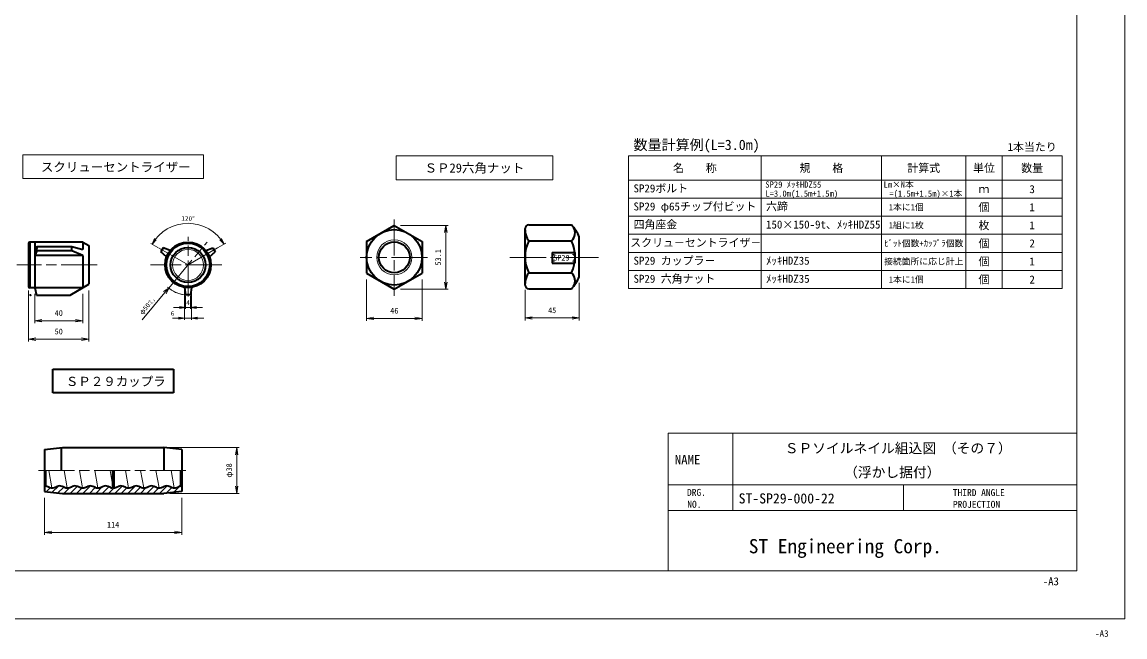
# Model space of a CAD drawing. Units: millimetres at full size, sheet at 1:2.5. Extents: x 2752 to 4432, y -3630 to -2427.
# Drawn here: x 3516 to 4432, y -3630 to -3120 of the extents above; entities that cross this region are included whole.
import ezdxf
from ezdxf.enums import TextEntityAlignment as Align

# ---------------------------------------------------------------- set-up
doc = ezdxf.new("R2010")
doc.units = ezdxf.units.MM
doc.header["$LTSCALE"] = 2.5
doc.header["$PDMODE"] = 32
doc.header["$PDSIZE"] = 1.25
for name, pattern in [('CHAIN', [18.5, 12, -1.5, 3.5, -1.5]), ('CHAIN_DOUBLE_DASH', [23.5, 12, -1.5, 3.5, -1.5, 3.5, -1.5]), ('DASHED_SPACED', [12, 6, -6])]:
    doc.linetypes.add(name, pattern=pattern)
for name, color, linetype, lineweight in [('1外形線', 7, 'Continuous', 35), ('2細い実線', 3, 'Continuous', 20), ('3隠れ線', 2, 'DASHED_SPACED', 18), ('4中心線', 1, 'CHAIN', 18), ('5想像線', 6, 'CHAIN_DOUBLE_DASH', 18), ('6寸法線', 4, 'Continuous', 18), ('7 枠・タイトル', 7, 'Continuous', 13), ('8 数量表', 7, 'Continuous', 13), ('DEFPOINTS_7', 7, 'Continuous', 13), ('中心線', 1, 'CHAIN', 15), ('外形線', 7, 'Continuous', 35), ('寸法線', 4, 'Continuous', 13), ('細い実線', 3, 'Continuous', 20)]:
    doc.layers.add(name, color=color, linetype=linetype, lineweight=lineweight)
doc.styles.add('ＭＳ ゴシック', font='')
doc.styles.get('ＭＳ ゴシック').set_extended_font_data('MS Gothic')
pattern_1 = [(45, (3794.48, -3686.181), (-2.65165, 2.65165), [])]

# ---------------------------------------------------------------- blocks, each defined once
blk = doc.blocks.new('open_arrow')
at = {"color": 0, "linetype": 'Continuous', "lineweight": -2}
blk.add_lwpolyline([(7.5, 1.25), (0, 0), (7.5, -1.25)], dxfattribs=at)

msp = doc.modelspace()

# ---------------------------------------------------------------- hatches: boundary and pattern name
at = {"layer": '2細い実線'}
h = msp.add_hatch(dxfattribs=at)
h.set_pattern_fill('USER', color=256, style=0, pattern_type=2)
h.set_pattern_definition(pattern_1)
h.paths.add_polyline_path([(3555.885, -3510.806), (3549.804, -3510.806), (3534.804, -3509.306), (3534.804, -3505.656), (3535.711, -3504.75, -0.0505), (3536.873, -3505.082), (3538.971, -3505.916, 0.1917), (3543.038, -3505.916), (3545.136, -3505.082, -0.1917), (3549.573, -3505.082), (3551.671, -3505.916, 0.1917), (3555.738, -3505.916), (3556.18, -3505.741), (3557.836, -3505.082, -0.1917), (3562.273, -3505.082), (3564.371, -3505.916, 0.1917), (3568.438, -3505.916), (3570.536, -3505.082, -0.08632), (3572.548, -3504.66, -0.10366), (3574.973, -3505.082), (3577.071, -3505.916, 0.1917), (3581.138, -3505.916), (3583.236, -3505.082, -0.1917), (3587.673, -3505.082), (3589.771, -3505.916, 0.07207), (3591.304, -3506.284), (3591.304, -3503.806), (3592.304, -3503.806), (3592.304, -3506.284, 0.07207), (3593.838, -3505.916), (3595.936, -3505.082, -0.1917), (3600.373, -3505.082), (3602.471, -3505.916, 0.1917), (3606.538, -3505.916), (3608.636, -3505.082, -0.1917), (3613.073, -3505.082), (3615.171, -3505.916, 0.1917), (3619.238, -3505.916), (3621.336, -3505.082, -0.1917), (3625.773, -3505.082), (3627.871, -3505.916, 0.1917), (3631.938, -3505.916), (3634.036, -3505.082, -0.1917), (3638.473, -3505.082), (3640.571, -3505.916, 0.1917), (3644.638, -3505.916), (3646.736, -3505.082, -0.0505), (3647.898, -3504.75), (3648.804, -3505.656), (3648.804, -3509.306), (3633.804, -3510.806), (3573.315, -3510.806)])
h = msp.add_hatch(dxfattribs=at)
h.set_pattern_fill('USER', color=256, style=0, pattern_type=2)
h.set_pattern_definition(pattern_1)
h.paths.add_polyline_path([(3555.885, -3510.806), (3549.804, -3510.806), (3534.804, -3509.306), (3534.804, -3505.656), (3535.711, -3504.75, -0.0505), (3536.873, -3505.082), (3538.971, -3505.916, 0.1917), (3543.038, -3505.916), (3545.136, -3505.082, -0.1917), (3549.573, -3505.082), (3551.671, -3505.916, 0.1917), (3555.738, -3505.916), (3556.18, -3505.741), (3557.836, -3505.082, -0.1917), (3562.273, -3505.082), (3564.371, -3505.916, 0.1917), (3568.438, -3505.916), (3570.536, -3505.082, -0.08632), (3572.548, -3504.66, -0.10366), (3574.973, -3505.082), (3577.071, -3505.916, 0.1917), (3581.138, -3505.916), (3583.236, -3505.082, -0.1917), (3587.673, -3505.082), (3589.771, -3505.916, 0.07207), (3591.304, -3506.284), (3591.304, -3503.806), (3592.304, -3503.806), (3592.304, -3506.284, 0.07207), (3593.838, -3505.916), (3595.936, -3505.082, -0.1917), (3600.373, -3505.082), (3602.471, -3505.916, 0.1917), (3606.538, -3505.916), (3608.636, -3505.082, -0.1917), (3613.073, -3505.082), (3615.171, -3505.916, 0.1917), (3619.238, -3505.916), (3621.336, -3505.082, -0.1917), (3625.773, -3505.082), (3627.871, -3505.916, 0.1917), (3631.938, -3505.916), (3634.036, -3505.082, -0.1917), (3638.473, -3505.082), (3640.571, -3505.916, 0.1917), (3644.638, -3505.916), (3646.736, -3505.082, -0.0505), (3647.898, -3504.75), (3648.804, -3505.656), (3648.804, -3509.306), (3633.804, -3510.806), (3573.315, -3510.806)])

# ---------------------------------------------------------------- linework, layer by layer
at = {"layer": '1外形線'}
for p, q in [((3802.241, -3301.659), (3825.241, -3288.38)), ((3825.241, -3288.38), (3848.241, -3301.659)), ((3933.819, -3338.041), (3933.819, -3290.941)), ((3936.819, -3287.941), (3972.319, -3287.941)), ((3802.241, -3301.659), (3802.241, -3328.201)), ((3848.241, -3301.659), (3848.241, -3328.201)), ((3936.819, -3301.216), (3972.319, -3301.216)), ((3978.819, -3331.035), (3978.819, -3297.946)), ((3956.165, -3310.87), (3956.165, -3319.87)), ((3956.165, -3310.87), (3975.165, -3310.87)), ((3975.165, -3310.87), (3975.165, -3319.87)), ((3956.165, -3319.87), (3975.165, -3319.87)), ((3802.241, -3328.201), (3825.241, -3341.48)), ((3825.241, -3341.48), (3848.241, -3328.201)), ((3936.819, -3327.766), (3972.319, -3327.766)), ((3936.819, -3341.041), (3972.319, -3341.041)), ((3541.804, -3407.703), (3641.804, -3407.703)), ((3541.804, -3427.509), (3541.804, -3407.703)), ((3641.804, -3407.703), (3641.804, -3427.509)), ((3641.804, -3427.509), (3541.804, -3427.509)), ((3534.804, -3474.306), (3549.804, -3472.806)), ((3534.804, -3474.306), (3534.804, -3509.306)), ((3548.772, -3472.746), (3548.772, -3491.876)), ((3549.804, -3472.806), (3633.804, -3472.806)), ((3648.804, -3474.306), (3633.804, -3472.806)), ((3633.804, -3472.806), (3633.804, -3491.806)), ((3648.804, -3474.306), (3648.804, -3509.306)), ((3535.804, -3491.806), (3535.804, -3504.768)), ((3591.304, -3491.806), (3591.304, -3506.284)), ((3592.304, -3491.806), (3592.304, -3506.284)), ((3647.804, -3491.806), (3647.804, -3504.768)), ((3535.804, -3504.656), (3534.804, -3505.656)), ((3538.971, -3505.916), (3536.873, -3505.082)), ((3543.038, -3505.916), (3545.136, -3505.082)), ((3551.671, -3505.916), (3549.573, -3505.082)), ((3555.738, -3505.916), (3557.836, -3505.082)), ((3564.371, -3505.916), (3562.273, -3505.082)), ((3568.438, -3505.916), (3570.536, -3505.082)), ((3577.071, -3505.916), (3574.973, -3505.082)), ((3581.138, -3505.916), (3583.236, -3505.082)), ((3589.771, -3505.916), (3587.673, -3505.082)), ((3591.304, -3503.806), (3592.304, -3503.806)), ((3593.838, -3505.916), (3595.936, -3505.082)), ((3602.471, -3505.916), (3600.373, -3505.082)), ((3606.538, -3505.916), (3608.636, -3505.082)), ((3615.171, -3505.916), (3613.073, -3505.082)), ((3619.238, -3505.916), (3621.336, -3505.082)), ((3627.871, -3505.916), (3625.773, -3505.082)), ((3631.938, -3505.916), (3634.036, -3505.082)), ((3640.571, -3505.916), (3638.473, -3505.082)), ((3644.638, -3505.916), (3646.736, -3505.082)), ((3647.804, -3504.656), (3648.804, -3505.656)), ((3534.804, -3509.306), (3549.804, -3510.806)), ((3549.804, -3510.806), (3633.804, -3510.806)), ((3648.804, -3509.306), (3633.804, -3510.806))]:
    msp.add_line(p, q, dxfattribs=at)
for radius in [22.993, 12.85]:
    msp.add_circle((3825.241, -3314.93), radius, dxfattribs=at)
for centre, radius, start, end in [((3936.819, -3290.941), 3, 90, 180), ((3948.819, -3292.216), 15, 180, 216.8699), ((3942.401, -3314.491), 40, 24.43173, 41.58647), ((3966.457, -3294.578), 8.855, 311.44966, 30.68165), ((3964.69, -3314.491), 30.871, 154.53143, 205.46857), ((3944.448, -3314.491), 30.871, 334.53143, 25.46857), ((3948.819, -3336.766), 15, 143.1301, 180), ((3966.457, -3334.403), 8.855, 329.31797, 48.55029), ((3942.401, -3314.491), 40, 318.41353, 335.56827), ((3936.819, -3338.041), 3, 180, 270), ((3534.654, -3510.656), 6, 68.29614, 78.94994), ((3541.004, -3500.806), 5.5, 248.29614, 291.70386), ((3547.354, -3510.656), 6, 68.29614, 111.70386), ((3553.704, -3500.806), 5.5, 248.29614, 291.70386), ((3560.054, -3510.656), 6, 68.29614, 111.70386), ((3566.404, -3500.806), 5.5, 248.29614, 291.70386), ((3572.754, -3510.656), 6, 68.29614, 111.70386), ((3579.104, -3500.806), 5.5, 248.29614, 291.70386), ((3585.454, -3510.656), 6, 68.29614, 111.70386), ((3591.804, -3500.806), 5.5, 248.29614, 264.78409), ((3591.804, -3500.806), 5.5, 275.21591, 291.70386), ((3598.154, -3510.656), 6, 68.29614, 111.70386), ((3604.504, -3500.806), 5.5, 248.29614, 291.70386), ((3610.854, -3510.656), 6, 68.29614, 111.70386), ((3617.204, -3500.806), 5.5, 248.29614, 291.70386), ((3623.554, -3510.656), 6, 68.29614, 111.70386), ((3629.904, -3500.806), 5.5, 248.29614, 291.70386), ((3636.254, -3510.656), 6, 68.29614, 111.70386), ((3642.604, -3500.806), 5.5, 248.29614, 291.70386), ((3648.954, -3510.656), 6, 101.05006, 111.70386)]:
    msp.add_arc(centre, radius, start, end, dxfattribs=at)
at = {"layer": '2細い実線'}
msp.add_circle((3825.241, -3314.93), 14.5, dxfattribs=at)
at = {"layer": '3隠れ線'}
for p, q in [((3538.478, -3491.806), (3541.004, -3506.306)), ((3551.178, -3491.806), (3553.704, -3506.306)), ((3563.878, -3491.806), (3566.404, -3506.306)), ((3576.578, -3491.806), (3579.104, -3506.306)), ((3589.278, -3491.806), (3591.304, -3503.436)), ((3601.978, -3491.806), (3604.504, -3506.306)), ((3614.678, -3491.806), (3617.204, -3506.306)), ((3627.378, -3491.806), (3629.904, -3506.306)), ((3640.078, -3491.806), (3642.604, -3506.306))]:
    msp.add_line(p, q, dxfattribs=at)
at = {"layer": '4中心線'}
for p, q in [((3825.241, -3283.474), (3825.241, -3346.789)), ((3578.625, -3321.208), (3511.751, -3321.208)), ((3852.873, -3314.93), (3796.773, -3314.93)), ((3921.223, -3314.93), (3994.668, -3314.93)), ((3529.804, -3491.806), (3653.804, -3491.806))]:
    msp.add_line(p, q, dxfattribs=at)
at = {"layer": '5想像線'}
for p, q in [((3957.165, -3312.62), (3958.165, -3312.62)), ((3957.165, -3313.62), (3957.165, -3312.62)), ((3973.165, -3312.62), (3974.165, -3312.62)), ((3974.165, -3312.62), (3974.165, -3313.62)), ((3957.165, -3318.12), (3957.165, -3317.12)), ((3958.165, -3318.12), (3957.165, -3318.12)), ((3974.165, -3318.12), (3973.165, -3318.12)), ((3974.165, -3317.12), (3974.165, -3318.12))]:
    msp.add_line(p, q, dxfattribs=at)
at = {"layer": '6寸法線'}
for p, q in [((3830.321, -3288.38), (3870.015, -3288.38)), ((3868.015, -3341.48), (3868.015, -3288.38)), ((3802.241, -3333.281), (3802.241, -3367.603)), ((3830.321, -3341.48), (3870.015, -3341.48)), ((3848.241, -3333.281), (3848.241, -3367.603)), ((3933.819, -3341.846), (3933.819, -3367.254)), ((3978.819, -3336.115), (3978.819, -3367.254)), ((3521.683, -3342.401), (3521.683, -3384.869)), ((3526.683, -3345.288), (3526.683, -3369.528)), ((3566.683, -3345.288), (3566.683, -3369.528)), ((3571.683, -3342.401), (3571.683, -3384.869)), ((3566.683, -3367.528), (3526.683, -3367.528)), ((3802.241, -3365.603), (3848.241, -3365.603)), ((3933.819, -3365.254), (3978.819, -3365.254)), ((3571.683, -3382.869), (3521.683, -3382.869)), ((3638.884, -3472.806), (3696.48, -3472.806)), ((3694.48, -3472.806), (3694.48, -3510.806)), ((3534.804, -3514.386), (3534.804, -3545.199)), ((3638.884, -3510.806), (3696.48, -3510.806)), ((3648.804, -3514.386), (3648.804, -3545.199)), ((3534.804, -3543.199), (3648.804, -3543.199))]:
    msp.add_line(p, q, dxfattribs=at)
for points in [[(3516.804, -3229.784), (3666.804, -3229.784), (3666.804, -3249.591), (3516.804, -3249.591)], [(3826.804, -3230.827), (3956.804, -3230.827), (3956.804, -3250.633), (3826.804, -3250.633)]]:
    msp.add_lwpolyline(points, close=True, dxfattribs=at)
at = {"layer": '7 枠・タイトル'}
for p, q in [((4391.804, -2467.061), (4391.804, -3575.061)), ((4052.694, -3460.834), (4391.804, -3460.834)), ((4052.694, -3460.834), (4052.694, -3575.061)), ((4106.237, -3460.834), (4106.237, -3525.086)), ((4052.694, -3503.669), (4391.804, -3503.669)), ((4248.084, -3503.669), (4248.084, -3525.086)), ((4052.694, -3525.086), (4391.804, -3525.086)), ((2791.804, -3575.061), (4391.804, -3575.061))]:
    msp.add_line(p, q, dxfattribs=at)
at = {"layer": '8 数量表'}
for p, q in [((4019.772, -3230.827), (4379.772, -3230.827)), ((4019.772, -3230.827), (4019.772, -3340.827)), ((4129.772, -3230.827), (4129.772, -3340.827)), ((4229.772, -3230.827), (4229.772, -3340.827)), ((4299.772, -3230.827), (4299.772, -3340.827)), ((4329.772, -3230.827), (4329.772, -3340.827)), ((4379.772, -3230.827), (4379.772, -3340.827)), ((4019.772, -3250.827), (4379.772, -3250.827)), ((4019.772, -3265.827), (4379.772, -3265.827)), ((4019.772, -3265.827), (4379.772, -3265.827)), ((4019.772, -3280.827), (4379.772, -3280.827)), ((4019.772, -3295.827), (4379.772, -3295.827)), ((4019.772, -3310.827), (4379.772, -3310.827)), ((4019.772, -3325.827), (4379.772, -3325.827)), ((4019.772, -3340.827), (4379.772, -3340.827))]:
    msp.add_line(p, q, dxfattribs=at)
at = {"layer": 'DEFPOINTS_7'}
for p in [(4431.804, -2427.061), (2751.804, -3615.061)]:
    msp.add_line(p, (4431.804, -3615.061), dxfattribs=at)
at = {"layer": '中心線'}
for p, q in [((3637.957, -3340.387), (3669.874, -3302.211)), ((3653.992, -3347.551), (3653.992, -3297.932)), ((3629.411, -3307.016), (3653.992, -3321.208)), ((3678.573, -3307.016), (3653.992, -3321.208)), ((3682.14, -3321.208), (3622.724, -3321.208))]:
    msp.add_line(p, q, dxfattribs=at)
at = {"layer": '外形線'}
for p, q in [((3521.683, -3303.208), (3521.683, -3339.208)), ((3566.683, -3302.208), (3522.683, -3302.208)), ((3522.683, -3302.208), (3522.683, -3340.208)), ((3526.683, -3302.208), (3526.683, -3340.208)), ((3566.683, -3302.208), (3566.683, -3308.49)), ((3566.683, -3302.208), (3571.683, -3305.094)), ((3571.683, -3305.094), (3571.683, -3337.321)), ((3528.683, -3306.007), (3526.683, -3308.51)), ((3528.45, -3309.54), (3526.683, -3313.295)), ((3566.683, -3313.295), (3526.683, -3313.295)), ((3528.45, -3309.54), (3528.683, -3306.007)), ((3557.495, -3309.54), (3528.45, -3309.54)), ((3528.683, -3306.007), (3557.495, -3306.007)), ((3557.495, -3309.54), (3557.495, -3306.007)), ((3557.495, -3306.007), (3566.683, -3308.49)), ((3566.683, -3313.295), (3557.495, -3309.54)), ((3566.683, -3313.295), (3566.683, -3340.208)), ((3633.411, -3307.016), (3631.411, -3310.48)), ((3636.244, -3314.425), (3631.411, -3310.48)), ((3639.244, -3309.229), (3633.411, -3307.016)), ((3668.74, -3309.229), (3674.573, -3307.016)), ((3671.74, -3314.425), (3676.573, -3310.48)), ((3674.573, -3307.016), (3676.573, -3310.48)), ((3566.683, -3340.208), (3522.683, -3340.208)), ((3526.683, -3340.208), (3528.183, -3346.259)), ((3556.202, -3346.259), (3571.683, -3337.321)), ((3650.992, -3339.969), (3651.992, -3346.128)), ((3656.992, -3339.969), (3655.992, -3346.128)), ((3528.183, -3346.259), (3556.202, -3346.259)), ((3655.992, -3346.128), (3651.992, -3346.128))]:
    msp.add_line(p, q, dxfattribs=at)
for radius in [19, 18, 14.5]:
    msp.add_circle((3653.992, -3321.208), radius, dxfattribs=at)
for centre, start, end in [((3522.683, -3303.208), 90, 180), ((3522.683, -3339.208), 180, 270)]:
    msp.add_arc(centre, 1, start, end, dxfattribs=at)
at = {"layer": '寸法線'}
for p, q in [((3628.87, -3306.703), (3623.024, -3303.328)), ((3685.294, -3303.136), (3678.573, -3307.016)), ((3651.492, -3321.208), (3656.492, -3321.208)), ((3653.992, -3323.708), (3653.992, -3318.708)), ((3633.722, -3343.364), (3637.957, -3340.387)), ((3637.957, -3340.387), (3634.75, -3344.223)), ((3637.957, -3340.387), (3635.777, -3345.083)), ((3650.992, -3340.594), (3650.992, -3366.675)), ((3656.992, -3340.594), (3656.992, -3366.675)), ((3615.904, -3366.764), (3634.75, -3344.223)), ((3651.992, -3346.753), (3651.992, -3357.758)), ((3655.992, -3346.753), (3655.992, -3357.758)), ((3665.992, -3356.508), (3641.992, -3356.508)), ((3666.992, -3365.425), (3640.992, -3365.425))]:
    msp.add_line(p, q, dxfattribs=at)
for radius, start, end in [(34.509, 30, 150), (25, 227.23738, 263.97904), (25, 230.10217, 274.58857)]:
    msp.add_arc((3653.992, -3321.208), radius, start, end, dxfattribs=at)
msp.add_point((3523.183, -3346.259), dxfattribs=at)
at = {"layer": '細い実線'}
msp.add_circle((3653.992, -3321.208), 12.85, dxfattribs=at)

# ---------------------------------------------------------------- block references
at = {"layer": '6寸法線', "xscale": 0.8, "yscale": 0.8}
for p, rotation in [((3868.015, -3288.38), 270), ((3868.015, -3341.48), 90), ((3566.683, -3367.528), 180), ((3848.241, -3365.603), 180), ((3978.819, -3365.254), 180), ((3571.683, -3382.869), 180), ((3694.48, -3472.806), 270), ((3694.48, -3510.806), 90), ((3648.804, -3543.199), 180)]:
    msp.add_blockref('open_arrow', p, dxfattribs=dict(at, rotation=rotation))
for p in [(3526.683, -3367.528), (3802.241, -3365.603), (3933.819, -3365.254), (3521.683, -3382.869), (3534.804, -3543.199)]:
    msp.add_blockref('open_arrow', p, dxfattribs=at)
at = {"layer": '寸法線', "xscale": 0.667, "yscale": 0.667}
for p, rotation in [((3624.106, -3303.953), 55.8), ((3683.878, -3303.953), 124.2), ((3651.992, -3356.508), 180), ((3650.992, -3365.425), 180)]:
    msp.add_blockref('open_arrow', p, dxfattribs=dict(at, rotation=rotation))
for p in [(3655.992, -3356.508), (3656.992, -3365.425)]:
    msp.add_blockref('open_arrow', p, dxfattribs=at)

# ---------------------------------------------------------------- texts
at = {"layer": '1外形線', "style": 'ＭＳ ゴシック'}
msp.add_text('SP29', height=4.747, dxfattribs=at).set_placement((3957.192, -3319.027), align=Align.BOTTOM_LEFT)
at = {"layer": '6寸法線', "style": 'ＭＳ ゴシック'}
for s, p in [('スクリューセントライザー', (3656.163, -3239.966)), ('ＳＰ２９カップラ', (3635.448, -3417.885))]:
    msp.add_text(s, height=7.595, dxfattribs=at).set_placement(p, align=Align.MIDDLE_RIGHT)
for s, height, p in [('ＳＰ29六角ナット', 7.595, (3891.804, -3240.73)), ('40', 4.747, (3546.683, -3361.128)), ('46', 4.747, (3825.241, -3359.203)), ('45', 4.747, (3956.319, -3358.854)), ('50', 4.747, (3546.683, -3376.469)), ('114', 4.747, (3591.804, -3536.799))]:
    msp.add_text(s, height=height, dxfattribs=at).set_placement(p, align=Align.MIDDLE_CENTER)
for s, p in [('53.1', (3861.615, -3314.93)), ('φ38', (3688.08, -3491.806))]:
    msp.add_text(s, height=4.747, rotation=90, dxfattribs=at).set_placement(p, align=Align.MIDDLE_CENTER)
at = {"layer": '7 枠・タイトル', "style": 'ＭＳ ゴシック'}
for s, height, p in [('ＳＰソイルネイル組込図 （その７）', 8.374, (4149.362, -3479.979)), ('NAME', 7.851, (4058.048, -3489.111)), ('（浮かし据付）', 8.374, (4198.691, -3499.966)), ('DRG.', 5.757, (4068.253, -3514.59)), ('ST-SP29-000-22', 8.374, (4111.081, -3521.695)), ('THIRD ANGLE', 5.757, (4288.95, -3514.764)), ('  NO.', 5.757, (4060.663, -3524.479)), ('PROJECTION', 5.757, (4289.001, -3524.513)), ('ST Engineering Corp.', 11.78, (4119.553, -3564.088)), ('-A3', 6.543, (4363.621, -3589.038)), ('-A3', 6.543, (4363.621, -3589.038))]:
    msp.add_text(s, height=height, dxfattribs=at).set_placement(p, align=Align.BOTTOM_LEFT)
at = {"layer": '8 数量表', "style": 'ＭＳ ゴシック'}
for s, height, p in [('数量計算例(L=3.0m)', 8.545, (4023.845, -3228.389)), ('SP29ボルト', 6.646, (4023.845, -3263.025)), ('SP29 φ65チップ付ビット', 6.646, (4023.845, -3278.025)), ('六蹄', 6.646, (4133.845, -3278.025)), ('四角座金', 6.646, (4023.845, -3293.025)), ('150×150-9t、ﾒｯｷHDZ55', 6.646, (4133.845, -3293.025)), ('スクリュ－セントライザ－', 6.646, (4021.126, -3308.025)), ('SP29 カップラ－', 6.646, (4023.845, -3323.025)), ('ﾒｯｷHDZ35', 6.646, (4133.845, -3323.025)), ('SP29 六角ナット', 6.646, (4023.845, -3338.025)), ('ﾒｯｷHDZ35', 6.646, (4133.845, -3338.025))]:
    msp.add_text(s, height=height, dxfattribs=at).set_placement(p, align=Align.BOTTOM_LEFT)
for s, height, p in [('1本当たり', 6.646, (4354.772, -3223.327)), ('名\u3000  称', 6.646, (4074.772, -3240.827)), ('規\u3000\u3000格', 6.646, (4179.772, -3240.827)), ('計算式', 6.646, (4264.772, -3240.827)), ('単位', 6.646, (4314.772, -3240.827)), ('数量', 6.646, (4354.772, -3240.827)), ('SP29 ﾒｯｷHDZ55', 5.222, (4156.485, -3254.498)), ('L=3.0m(1.5m+1.5m)', 5.222, (4163.477, -3261.998)), (' =(1.5m+1.5m)×1本', 5.222, (4264.772, -3261.998)), ('ｍ', 6.646, (4314.772, -3258.327)), ('3', 6.646, (4354.772, -3258.327)), ('個', 6.646, (4314.772, -3273.327)), ('1', 6.646, (4354.772, -3273.327)), ('枚', 6.646, (4314.772, -3288.327)), ('1', 6.646, (4354.772, -3288.327)), ('ﾋﾞｯﾄ個数+ｶｯﾌﾟﾗ個数', 5.222, (4264.772, -3303.327)), ('個', 6.646, (4314.772, -3303.327)), ('2', 6.646, (4354.772, -3303.327)), ('個', 6.646, (4314.772, -3318.327)), ('接続箇所に応じ計上', 5.222, (4264.772, -3318.327)), ('1', 6.646, (4354.772, -3318.327)), ('個', 6.646, (4314.772, -3333.327)), ('2', 6.646, (4354.772, -3333.327))]:
    msp.add_text(s, height=height, dxfattribs=at).set_placement(p, align=Align.MIDDLE_CENTER)
for s, p in [('Lm×N本', (4256.485, -3254.498)), ('1本に1個', (4264.772, -3273.327)), ('1組に1枚', (4264.772, -3288.327)), ('1本に1個', (4264.772, -3333.327))]:
    msp.add_text(s, height=5.222, dxfattribs=at).set_placement(p, align=Align.MIDDLE_RIGHT)
at = {"layer": 'DEFPOINTS_7', "style": 'ＭＳ ゴシック'}
msp.add_text('-A3', height=5.499, dxfattribs=at).set_placement((4406.998, -3631.517), align=Align.BOTTOM_LEFT)
at = {"layer": '寸法線', "style": 'ＭＳ ゴシック'}
for s, p in [('120°', (3653.992, -3282.698)), ('4', (3653.992, -3352.508)), ('6', (3641.145, -3361.425))]:
    msp.add_text(s, height=3.798, dxfattribs=at).set_placement(p, align=Align.MIDDLE_CENTER)
for s, height, p in [('+0', 1.899, (3621.768, -3353.908)), ('-0.3', 1.899, (3623.568, -3355.408)), ('φ50', 3.798, (3617.046, -3363.533))]:
    msp.add_text(s, height=height, rotation=50.102, dxfattribs=at).set_placement(p, align=Align.BOTTOM_LEFT)

doc.saveas('drawing.dxf')
